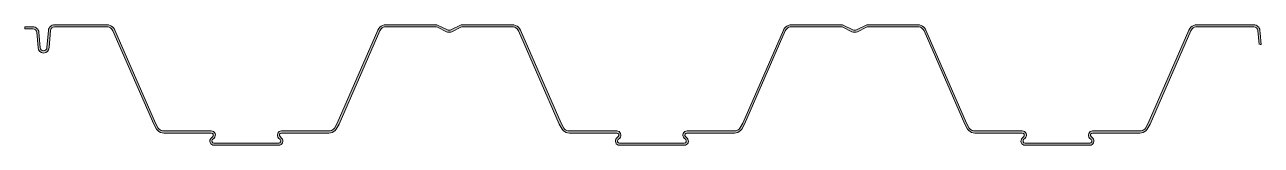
# Model space of a CAD drawing. Header units: metres. Extents: x -14 to 901, y -89 to 0.
import ezdxf

# ---------------------------------------------------------------- set-up
doc = ezdxf.new("R2010")
doc.units = ezdxf.units.M
doc.layers.add('A-DETL-GENF', color=92, linetype='Continuous', lineweight=18)

# ---------------------------------------------------------------- blocks, each defined once
blk = doc.blocks.new('23 HODY-plaat - HODY80-4404980-00_0 Basismaterialen')
at = {"layer": 'A-DETL-GENF'}
blk.add_hatch(color=256, dxfattribs=at).paths.add_polyline_path([(726.98, -89.02), (774.32, -88.98), (774.75, -88.92), (775.49, -88.61), (776.12, -88.13), (776.61, -87.49), (776.94, -86.54), (777, -85.84), (776.91, -85.17), (776.6, -84.44), (776, -83.69), (774.69, -82.3), (774.53, -81.93), (774.48, -81.53), (774.53, -81.15), (774.67, -80.78), (774.91, -80.46), (775.22, -80.22), (775.58, -80.06), (775.97, -80), (811.09, -80), (812.34, -79.88), (813.54, -79.52), (814.65, -78.93), (815.64, -78.15), (816.45, -77.19), (818.58, -73.36), (848.71, -4.53), (849.18, -3.69), (849.81, -2.95), (850.56, -2.34), (851.41, -1.9), (852.34, -1.62), (853.29, -1.53), (895.66, -1.57), (896.04, -1.62), (896.73, -1.89), (897.34, -2.32), (897.81, -2.88), (898.14, -3.55), (898.29, -4.27), (899.2, -14.6), (900.82, -14.6), (899.81, -4.14), (899.66, -3.31), (899.36, -2.53), (898.93, -1.81), (898.36, -1.19), (897.7, -0.68), (896.95, -0.31), (896.14, -0.08), (895.31, 0), (853.29, 0), (852.04, -0.12), (850.84, -0.48), (849.72, -1.07), (848.74, -1.85), (847.93, -2.82), (847.32, -3.92), (817.18, -72.77), (815.2, -76.31), (814.57, -77.05), (813.82, -77.66), (812.97, -78.1), (812.04, -78.38), (811.09, -78.47), (776, -78.47), (775.21, -78.58), (774.48, -78.89), (773.85, -79.37), (773.36, -80.01), (773.06, -80.75), (772.96, -81.53), (773.06, -82.32), (773.36, -83.06), (774.05, -83.89), (775.26, -85.16), (775.41, -85.48), (775.48, -85.85), (775.41, -86.42), (775.38, -86.54), (775.2, -86.86), (774.96, -87.13), (774.66, -87.33), (774.32, -87.45), (773.85, -87.5), (726.04, -87.5), (725.65, -87.44), (725.29, -87.28), (724.98, -87.03), (724.74, -86.71), (724.6, -86.35), (724.55, -85.96), (724.6, -85.56), (724.75, -85.2), (725.29, -84.59), (726.19, -83.69), (726.67, -83.06), (726.98, -82.32), (727.08, -81.53), (726.98, -80.74), (726.67, -80), (726.19, -79.37), (725.56, -78.88), (724.82, -78.58), (724.03, -78.47), (688.95, -78.47), (687.84, -78.33), (687.07, -78.1), (686.21, -77.66), (685.46, -77.05), (684.84, -76.31), (682.86, -72.77), (652.68, -3.84), (652.1, -2.81), (651.29, -1.85), (650.24, -1.03), (649.2, -0.48), (647.99, -0.12), (646.74, 0), (610.01, 0), (609, -0.12), (608.04, -0.46), (601.33, -3.74), (600.69, -3.97), (600.01, -4.04), (599.34, -3.97), (598.7, -3.74), (591.77, -0.38), (591.02, -0.12), (590.01, 0), (552.7, -0.06), (552.04, -0.12), (550.83, -0.48), (549.72, -1.07), (548.74, -1.85), (547.92, -2.81), (547.29, -3.96), (517.17, -72.77), (515.19, -76.31), (514.57, -77.05), (513.81, -77.66), (512.96, -78.1), (512.04, -78.38), (511.08, -78.47), (476, -78.47), (475.21, -78.58), (474.47, -78.89), (473.84, -79.37), (473.36, -80.01), (473.05, -80.75), (472.95, -81.53), (473.05, -82.32), (473.47, -83.21), (473.96, -83.81), (475.25, -85.16), (475.44, -85.66), (475.47, -86.02), (475.4, -86.42), (475.28, -86.71), (475.07, -87), (474.79, -87.24), (474.44, -87.4), (474.31, -87.45), (473.84, -87.5), (426.03, -87.5), (425.64, -87.44), (425.28, -87.28), (424.97, -87.03), (424.74, -86.71), (424.59, -86.35), (424.54, -85.96), (424.59, -85.56), (424.76, -85.18), (424.99, -84.89), (426.18, -83.69), (426.67, -83.06), (426.97, -82.32), (427.07, -81.53), (426.97, -80.74), (426.67, -80), (426.18, -79.37), (425.55, -78.88), (424.81, -78.58), (424.02, -78.47), (388.94, -78.47), (387.98, -78.38), (387.06, -78.1), (386.21, -77.66), (385.45, -77.05), (384.81, -76.27), (382.85, -72.77), (352.71, -3.91), (352.1, -2.81), (351.29, -1.85), (350.3, -1.07), (349.19, -0.48), (347.99, -0.12), (346.73, 0), (310, 0), (308.99, -0.12), (308.03, -0.46), (301.32, -3.74), (300.68, -3.97), (300.01, -4.04), (299.33, -3.97), (298.69, -3.74), (291.98, -0.46), (291.02, -0.12), (290, 0), (253.28, 0), (252.03, -0.12), (250.82, -0.48), (249.71, -1.07), (248.73, -1.85), (247.92, -2.81), (247.3, -3.91), (217.18, -72.74), (215.18, -76.31), (214.56, -77.05), (213.81, -77.66), (212.95, -78.1), (212.03, -78.38), (211.07, -78.47), (175.99, -78.47), (175.2, -78.58), (174.46, -78.88), (173.83, -79.37), (173.35, -80), (173.04, -80.74), (172.94, -81.53), (173.04, -82.32), (173.35, -83.06), (173.95, -83.81), (175.24, -85.16), (175.4, -85.48), (175.47, -85.84), (175.4, -86.42), (175.24, -86.76), (175.19, -86.86), (174.94, -87.13), (174.65, -87.33), (174.31, -87.45), (173.83, -87.5), (126.03, -87.5), (125.64, -87.44), (125.27, -87.28), (124.96, -87.03), (124.73, -86.71), (124.58, -86.35), (124.53, -85.96), (124.59, -85.56), (124.74, -85.2), (125.27, -84.59), (126.17, -83.69), (126.66, -83.06), (126.96, -82.32), (127.07, -81.53), (126.96, -80.74), (126.66, -80), (126.18, -79.37), (125.54, -78.88), (124.81, -78.58), (124.02, -78.47), (88.94, -78.47), (87.98, -78.38), (87.05, -78.1), (86.2, -77.66), (85.45, -77.05), (84.83, -76.31), (82.85, -72.77), (52.71, -3.91), (52.09, -2.81), (51.28, -1.85), (50.3, -1.07), (49.18, -0.48), (47.98, -0.12), (46.73, 0), (8.08, 0), (7.25, -0.08), (6.45, -0.31), (5.7, -0.68), (5.03, -1.19), (4.47, -1.81), (4.03, -2.53), (3.73, -3.31), (3.59, -4.14), (2.4, -17.42), (2.15, -18.02), (1.76, -18.53), (1.24, -18.93), (0.64, -19.17), (0, -19.26), (-0.64, -19.17), (-1.24, -18.93), (-1.76, -18.53), (-2.15, -18.02), (-2.4, -17.42), (-2.48, -16.78), (-3.45, -5.67), (-3.6, -4.84), (-3.9, -4.05), (-4.34, -3.34), (-4.9, -2.72), (-5.57, -2.21), (-6.32, -1.83), (-7.12, -1.6), (-7.95, -1.53), (-13.96, -1.53), (-13.96, -3.06), (-7.95, -3.06), (-7.23, -3.14), (-6.54, -3.41), (-5.94, -3.83), (-5.47, -4.38), (-5.14, -5.04), (-4.97, -5.75), (-3.86, -17.94), (-3.46, -18.91), (-2.83, -19.74), (-2, -20.37), (-1.04, -20.77), (0, -20.91), (1.24, -20.69), (2, -20.37), (2.83, -19.74), (3.46, -18.91), (3.86, -17.94), (4, -16.91), (5.1, -4.27), (5.26, -3.55), (5.58, -2.88), (6.06, -2.32), (6.67, -1.89), (7.36, -1.62), (8.09, -1.53), (46.73, -1.53), (47.69, -1.62), (48.61, -1.9), (49.46, -2.34), (50.22, -2.95), (50.97, -3.91), (51.31, -4.53), (81.44, -73.35), (83.57, -77.19), (84.39, -78.15), (85.37, -78.93), (86.48, -79.52), (87.69, -79.88), (88.94, -80), (124.38, -80.04), (124.71, -80.17), (125.01, -80.37), (125.26, -80.64), (125.43, -80.96), (125.53, -81.53), (125.54, -81.66), (125.46, -82.02), (125.31, -82.34), (124.74, -82.97), (123.9, -83.81), (123.42, -84.44), (123.12, -85.17), (123.01, -85.96), (123.11, -86.74), (123.4, -87.47), (123.88, -88.1), (124.5, -88.59), (125.23, -88.91), (126.17, -89.02), (174.31, -88.98), (174.74, -88.92), (175.48, -88.61), (176.11, -88.13), (176.59, -87.49), (176.92, -86.54), (177, -85.97), (176.89, -85.16), (176.59, -84.44), (175.99, -83.69), (174.67, -82.3), (174.52, -81.93), (174.47, -81.53), (174.51, -81.15), (174.66, -80.78), (174.9, -80.46), (175.21, -80.22), (175.57, -80.06), (175.96, -80), (211.07, -80), (212.32, -79.88), (213.53, -79.52), (214.64, -78.93), (215.62, -78.15), (216.43, -77.19), (218.56, -73.38), (248.7, -4.53), (249.17, -3.69), (249.79, -2.95), (250.54, -2.34), (251.4, -1.9), (252.32, -1.62), (253.28, -1.53), (290, -1.53), (290.68, -1.6), (291.32, -1.83), (298.03, -5.11), (298.79, -5.4), (299.6, -5.55), (300.42, -5.55), (301.32, -5.37), (301.99, -5.11), (308.99, -1.73), (309.33, -1.6), (310, -1.53), (346.74, -1.53), (347.69, -1.62), (348.62, -1.9), (349.47, -2.34), (350.22, -2.95), (350.97, -3.91), (351.32, -4.53), (381.44, -73.35), (383.58, -77.19), (384.39, -78.15), (385.37, -78.93), (386.49, -79.52), (387.69, -79.88), (388.94, -80), (424.38, -80.04), (424.72, -80.17), (425.02, -80.37), (425.26, -80.64), (425.44, -80.95), (425.54, -81.53), (425.54, -81.66), (425.47, -82.02), (425.32, -82.34), (425.09, -82.62), (423.94, -83.77), (423.45, -84.4), (423.13, -85.13), (423.02, -85.92), (423.11, -86.71), (423.43, -87.5), (423.88, -88.09), (424.59, -88.63), (425.23, -88.91), (426.18, -89.02), (474.31, -88.98), (474.95, -88.83), (475.48, -88.61), (476.11, -88.13), (476.6, -87.49), (476.9, -86.76), (476.99, -85.84), (476.9, -85.17), (476.6, -84.44), (476.11, -83.81), (474.68, -82.3), (474.53, -81.93), (474.47, -81.53), (474.52, -81.15), (474.67, -80.78), (474.9, -80.46), (475.21, -80.22), (475.57, -80.06), (475.96, -80), (511.08, -80), (512.33, -79.88), (513.53, -79.52), (514.65, -78.93), (515.63, -78.15), (516.44, -77.19), (518.58, -73.36), (548.71, -4.53), (549.18, -3.69), (549.8, -2.95), (550.55, -2.34), (551.4, -1.9), (552.33, -1.62), (553.29, -1.53), (590.01, -1.53), (590.69, -1.6), (591.33, -1.83), (598.03, -5.11), (598.8, -5.4), (599.6, -5.55), (600.69, -5.5), (601.33, -5.37), (602, -5.11), (609, -1.73), (609.34, -1.6), (610.01, -1.53), (646.74, -1.53), (647.7, -1.62), (648.62, -1.9), (649.48, -2.34), (650.23, -2.95), (650.98, -3.91), (651.32, -4.53), (681.45, -73.36), (683.59, -77.19), (684.4, -78.15), (685.38, -78.93), (686.49, -79.52), (687.7, -79.88), (688.95, -80), (724.39, -80.04), (724.82, -80.23), (725.03, -80.37), (725.27, -80.64), (725.45, -80.96), (725.55, -81.53), (725.55, -81.66), (725.48, -82.02), (725.32, -82.34), (724.74, -82.98), (723.92, -83.81), (723.43, -84.44), (723.13, -85.2), (723.02, -85.95), (723.12, -86.74), (723.42, -87.47), (723.9, -88.1), (724.52, -88.59), (725.25, -88.91), (726.19, -89.02), (726.67, -89.02)])
for p, q in [((7.25, -0.08), (8.08, 0)), ((46.73, 0), (8.09, 0)), ((46.73, 0), (47.98, -0.12)), ((252.03, -0.12), (253.28, 0)), ((290, 0), (253.28, 0)), ((346.73, 0), (310.01, 0)), ((346.73, 0), (347.99, -0.12)), ((552.04, -0.12), (553.29, 0)), ((590.01, 0), (553.29, 0)), ((646.74, 0), (610.02, 0)), ((646.74, 0), (647.99, -0.12)), ((852.04, -0.12), (853.29, 0)), ((895.31, 0), (853.29, 0)), ((895.31, 0), (896.14, -0.08)), ((-7.95, -1.53), (-13.96, -1.53)), ((-13.96, -1.53), (-13.96, -3.06)), ((-13.96, -3.06), (-7.95, -3.06)), ((-7.12, -1.6), (-7.95, -1.53)), ((-6.32, -1.83), (-7.12, -1.6)), ((-5.57, -2.21), (-6.32, -1.83)), ((-4.9, -2.72), (-5.57, -2.21)), ((-4.97, -5.75), (-4, -16.91)), ((-4.34, -3.34), (-4.9, -2.72)), ((-3.9, -4.05), (-4.34, -3.34)), ((-3.6, -4.84), (-3.9, -4.05)), ((-3.45, -5.67), (-3.6, -4.84)), ((-2.48, -16.78), (-3.45, -5.67)), ((2.48, -16.78), (3.59, -4.14)), ((3.59, -4.14), (3.73, -3.31)), ((3.73, -3.31), (4.03, -2.53)), ((4, -16.91), (5.1, -4.27)), ((4.03, -2.53), (4.47, -1.81)), ((4.47, -1.81), (5.03, -1.19)), ((5.03, -1.19), (5.7, -0.68)), ((5.7, -0.68), (6.45, -0.31)), ((6.45, -0.31), (7.25, -0.08)), ((8.09, -1.53), (46.73, -1.53)), ((46.73, -1.53), (47.69, -1.62)), ((47.69, -1.62), (48.61, -1.9)), ((47.98, -0.12), (49.18, -0.48)), ((48.61, -1.9), (49.46, -2.34)), ((49.18, -0.48), (50.3, -1.07)), ((49.46, -2.34), (50.22, -2.95)), ((50.22, -2.95), (50.84, -3.69)), ((50.3, -1.07), (51.28, -1.85)), ((50.84, -3.69), (51.31, -4.53)), ((51.28, -1.85), (52.09, -2.81)), ((51.31, -4.53), (81.44, -73.35)), ((52.09, -2.81), (52.71, -3.91)), ((52.71, -3.91), (82.85, -72.77)), ((217.18, -72.74), (247.3, -3.91)), ((218.56, -73.38), (248.7, -4.53)), ((247.3, -3.91), (247.92, -2.81)), ((247.92, -2.81), (248.73, -1.85)), ((248.7, -4.53), (249.17, -3.69)), ((248.73, -1.85), (249.71, -1.07)), ((249.17, -3.69), (249.79, -2.95)), ((249.71, -1.07), (250.82, -0.48)), ((249.79, -2.95), (250.54, -2.34)), ((250.54, -2.34), (251.4, -1.9)), ((250.82, -0.48), (252.03, -0.12)), ((251.4, -1.9), (252.32, -1.62)), ((252.32, -1.62), (253.28, -1.53)), ((253.28, -1.53), (290, -1.53)), ((291.32, -1.83), (298.03, -5.11)), ((291.98, -0.46), (298.69, -3.74)), ((298.03, -5.11), (298.79, -5.4)), ((298.79, -5.4), (299.6, -5.55)), ((299.6, -5.55), (300.42, -5.55)), ((300.42, -5.55), (301.22, -5.4)), ((301.22, -5.4), (301.99, -5.11)), ((301.32, -3.74), (308.03, -0.46)), ((301.99, -5.11), (308.7, -1.83)), ((310, -1.53), (346.74, -1.53)), ((346.74, -1.53), (347.69, -1.62)), ((347.69, -1.62), (348.62, -1.9)), ((347.99, -0.12), (349.19, -0.48)), ((348.62, -1.9), (349.47, -2.34)), ((349.19, -0.48), (350.31, -1.07)), ((349.47, -2.34), (350.22, -2.95)), ((350.22, -2.95), (350.85, -3.69)), ((350.31, -1.07), (351.29, -1.85)), ((350.85, -3.69), (351.32, -4.53)), ((351.29, -1.85), (352.1, -2.81)), ((351.32, -4.53), (381.44, -73.35)), ((352.1, -2.81), (352.71, -3.91)), ((352.71, -3.91), (382.85, -72.77)), ((517.18, -72.74), (547.31, -3.91)), ((518.58, -73.36), (548.71, -4.53)), ((547.31, -3.91), (547.92, -2.81)), ((547.92, -2.81), (548.74, -1.85)), ((548.71, -4.53), (549.18, -3.69)), ((548.74, -1.85), (549.72, -1.07)), ((549.18, -3.69), (549.8, -2.95)), ((549.72, -1.07), (550.83, -0.48)), ((549.8, -2.95), (550.55, -2.34)), ((550.55, -2.34), (551.4, -1.9)), ((550.83, -0.48), (552.04, -0.12)), ((551.4, -1.9), (552.33, -1.62)), ((552.33, -1.62), (553.29, -1.53)), ((553.29, -1.53), (590.01, -1.53)), ((591.33, -1.83), (598.03, -5.11)), ((591.99, -0.46), (598.7, -3.74)), ((598.03, -5.11), (598.8, -5.4)), ((598.8, -5.4), (599.6, -5.55)), ((599.6, -5.55), (600.42, -5.55)), ((600.42, -5.55), (601.23, -5.4)), ((601.23, -5.4), (602, -5.11)), ((601.33, -3.74), (608.04, -0.46)), ((602, -5.11), (608.71, -1.83)), ((610.01, -1.53), (646.74, -1.53)), ((646.74, -1.53), (647.7, -1.62)), ((647.7, -1.62), (648.62, -1.9)), ((647.99, -0.12), (649.2, -0.48)), ((648.62, -1.9), (649.48, -2.34)), ((649.2, -0.48), (650.31, -1.07)), ((649.48, -2.34), (650.23, -2.95)), ((650.23, -2.95), (650.85, -3.69)), ((650.31, -1.07), (651.29, -1.85)), ((650.85, -3.69), (651.32, -4.53)), ((651.29, -1.85), (652.1, -2.81)), ((651.32, -4.53), (681.45, -73.36)), ((652.1, -2.81), (652.72, -3.91)), ((652.72, -3.91), (682.86, -72.77)), ((817.19, -72.74), (847.32, -3.91)), ((818.58, -73.36), (848.71, -4.53)), ((847.32, -3.91), (847.93, -2.81)), ((847.93, -2.81), (848.74, -1.85)), ((848.71, -4.53), (849.18, -3.69)), ((848.74, -1.85), (849.72, -1.07)), ((849.18, -3.69), (849.81, -2.95)), ((849.72, -1.07), (850.84, -0.48)), ((849.81, -2.95), (850.56, -2.34)), ((850.56, -2.34), (851.41, -1.9)), ((850.84, -0.48), (852.04, -0.12)), ((851.41, -1.9), (852.34, -1.62)), ((852.34, -1.62), (853.29, -1.53)), ((853.29, -1.53), (892.05, -1.53)), ((895.31, -1.53), (892.05, -1.53)), ((896.14, -0.08), (896.95, -0.31)), ((896.95, -0.31), (897.7, -0.68)), ((897.7, -0.68), (898.36, -1.19)), ((899.2, -14.6), (898.29, -4.27)), ((898.36, -1.19), (898.93, -1.81)), ((898.93, -1.81), (899.36, -2.53)), ((899.36, -2.53), (899.66, -3.31)), ((899.66, -3.31), (899.81, -4.14)), ((899.81, -4.14), (900, -6.27)), ((900.82, -14.6), (900.02, -6.27)), ((900, -14.6), (900.82, -14.6)), ((82.85, -72.77), (84.83, -76.31)), ((215.18, -76.31), (217.18, -72.74)), ((382.85, -72.77), (384.83, -76.31)), ((515.19, -76.31), (517.18, -72.74)), ((682.86, -72.77), (684.84, -76.31)), ((815.2, -76.31), (817.19, -72.74)), ((81.44, -73.35), (83.57, -77.19)), ((83.57, -77.19), (84.39, -78.15)), ((84.39, -78.15), (85.37, -78.93)), ((84.83, -76.31), (85.45, -77.05)), ((85.37, -78.93), (86.48, -79.52)), ((85.45, -77.05), (86.2, -77.66)), ((86.2, -77.66), (87.05, -78.1)), ((86.48, -79.52), (87.69, -79.88)), ((87.05, -78.1), (87.98, -78.38)), ((87.69, -79.88), (88.94, -80)), ((87.98, -78.38), (88.94, -78.47)), ((88.94, -78.47), (124.02, -78.47)), ((88.94, -80), (124.02, -80)), ((175.96, -80), (211.07, -80)), ((175.99, -78.47), (211.07, -78.47)), ((211.07, -78.47), (212.03, -78.38)), ((211.07, -80), (212.32, -79.88)), ((212.03, -78.38), (212.95, -78.1)), ((212.32, -79.88), (213.53, -79.52)), ((212.95, -78.1), (213.81, -77.66)), ((213.53, -79.52), (214.64, -78.93)), ((213.81, -77.66), (214.56, -77.05)), ((214.56, -77.05), (215.18, -76.31)), ((214.64, -78.93), (215.62, -78.15)), ((215.62, -78.15), (216.43, -77.19)), ((216.43, -77.19), (218.56, -73.38)), ((381.44, -73.35), (383.58, -77.19)), ((383.58, -77.19), (384.39, -78.15)), ((384.39, -78.15), (385.37, -78.93)), ((384.83, -76.31), (385.45, -77.05)), ((385.37, -78.93), (386.49, -79.52)), ((385.45, -77.05), (386.21, -77.66)), ((386.21, -77.66), (387.06, -78.1)), ((386.49, -79.52), (387.69, -79.88)), ((387.06, -78.1), (387.98, -78.38)), ((387.69, -79.88), (388.94, -80)), ((387.98, -78.38), (388.94, -78.47)), ((388.94, -78.47), (424.02, -78.47)), ((388.94, -80), (424.02, -80)), ((475.96, -80), (511.08, -80)), ((476, -78.47), (511.08, -78.47)), ((511.08, -78.47), (512.04, -78.38)), ((511.08, -80), (512.33, -79.88)), ((512.04, -78.38), (512.96, -78.1)), ((512.33, -79.88), (513.53, -79.52)), ((512.96, -78.1), (513.81, -77.66)), ((513.53, -79.52), (514.65, -78.93)), ((513.81, -77.66), (514.57, -77.05)), ((514.57, -77.05), (515.19, -76.31)), ((514.65, -78.93), (515.63, -78.15)), ((515.63, -78.15), (516.44, -77.19)), ((516.44, -77.19), (518.58, -73.36)), ((681.45, -73.36), (683.59, -77.19)), ((683.59, -77.19), (684.4, -78.15)), ((684.4, -78.15), (685.38, -78.93)), ((684.84, -76.31), (685.46, -77.05)), ((685.38, -78.93), (686.49, -79.52)), ((685.46, -77.05), (686.21, -77.66)), ((686.21, -77.66), (687.07, -78.1)), ((686.49, -79.52), (687.7, -79.88)), ((687.07, -78.1), (687.99, -78.38)), ((687.7, -79.88), (688.95, -80)), ((687.99, -78.38), (688.95, -78.47)), ((688.95, -78.47), (724.03, -78.47)), ((688.95, -80), (724.03, -80)), ((775.97, -80), (811.09, -80)), ((776, -78.47), (811.09, -78.47)), ((811.09, -78.47), (812.04, -78.38)), ((811.09, -80), (812.34, -79.88)), ((812.04, -78.38), (812.97, -78.1)), ((812.34, -79.88), (813.54, -79.52)), ((812.97, -78.1), (813.82, -77.66)), ((813.54, -79.52), (814.65, -78.93)), ((813.82, -77.66), (814.57, -77.05)), ((814.57, -77.05), (815.2, -76.31)), ((814.65, -78.93), (815.64, -78.15)), ((815.64, -78.15), (816.45, -77.19)), ((816.45, -77.19), (818.58, -73.36)), ((125.08, -82.62), (123.9, -83.81)), ((126.17, -83.69), (124.98, -84.89)), ((126.01, -89.02), (173.95, -89.02)), ((126.03, -87.5), (173.95, -87.5)), ((175.02, -84.88), (173.83, -83.69)), ((176.11, -83.81), (174.91, -82.61)), ((425.09, -82.62), (423.94, -83.77)), ((426.18, -83.69), (424.99, -84.89)), ((426.02, -89.02), (473.96, -89.02)), ((426.03, -87.5), (473.96, -87.5)), ((475.02, -84.88), (473.84, -83.69)), ((476.11, -83.81), (474.92, -82.61)), ((725.1, -82.62), (723.92, -83.81)), ((726.19, -83.69), (724.99, -84.89)), ((726.03, -89.02), (773.96, -89.02)), ((726.04, -87.5), (773.96, -87.5)), ((775.03, -84.88), (773.85, -83.69)), ((776.12, -83.81), (774.93, -82.61))]:
    blk.add_line(p, q, dxfattribs=at)
for centre, radius, start, end in [((290, -4.51), 4.51, 63.93679, 89.97084), ((310.01, -4.51), 4.51, 89.99983, 116.06689), ((590.01, -4.51), 4.51, 63.93679, 89.97084), ((610.02, -4.51), 4.51, 89.99983, 116.06689), ((-7.95, -6.05), 3, 5.74364, 90), ((8.1, -4.53), 3.01, 90.15946, 175.01223), ((290, -4.51), 2.99, 63.88437, 90), ((300.01, -1.05), 2.99, 243.93679, 296.06689), ((310, -4.49), 2.96, 90.00051, 116.19668), ((590.01, -4.52), 2.99, 63.88437, 90), ((600.02, -1.05), 2.99, 243.93679, 296.06689), ((610.01, -4.49), 2.96, 90.00051, 116.19668), ((895.3, -4.53), 3.01, 4.9904, 89.80237), ((0, -16.91), 4, 180, 360), ((0, -16.78), 2.48, 180, 270), ((0, -16.78), 2.48, 270.00849, 360), ((124.01, -81.53), 3.06, 315.03072, 89.85489), ((124.01, -81.53), 1.53, 314.26594, 89.84811), ((176, -81.53), 3.06, 90.14803, 224.96636), ((175.99, -81.53), 1.53, 91.3802, 224.9192), ((424.02, -81.53), 3.06, 315.03072, 89.85489), ((424.02, -81.53), 1.53, 314.2909, 89.84419), ((476.01, -81.53), 3.06, 90.14803, 224.96636), ((476, -81.53), 1.53, 91.3802, 224.9192), ((724.02, -81.53), 3.06, 315.03072, 89.85489), ((724.03, -81.53), 1.53, 314.26619, 89.8442), ((776.01, -81.53), 3.06, 90.14803, 224.96636), ((776.01, -81.53), 1.53, 91.37512, 224.98577), ((126.07, -85.97), 3.06, 135.0808, 269.01633), ((126.06, -85.97), 1.53, 135.07103, 268.61828), ((173.94, -85.97), 3.06, 270.14803, 44.95338), ((173.95, -85.97), 1.53, 270.15584, 45.49621), ((426.07, -85.97), 3.06, 134.19471, 269.02089), ((426.07, -85.97), 1.53, 135.07103, 268.61828), ((473.95, -85.97), 3.06, 270.14803, 44.96636), ((473.95, -85.97), 1.53, 270.15584, 45.49621), ((726.08, -85.97), 3.06, 135.07196, 269.01633), ((726.08, -85.97), 1.53, 135.07103, 268.61828), ((773.96, -85.97), 3.06, 270.14024, 44.99455), ((773.96, -85.97), 1.53, 270.15584, 45.49621)]:
    blk.add_arc(centre, radius, start, end, dxfattribs=at)

msp = doc.modelspace()

# ---------------------------------------------------------------- block references
msp.add_blockref('23 HODY-plaat - HODY80-4404980-00_0 Basismaterialen', (0, 0))

doc.saveas('drawing.dxf')
